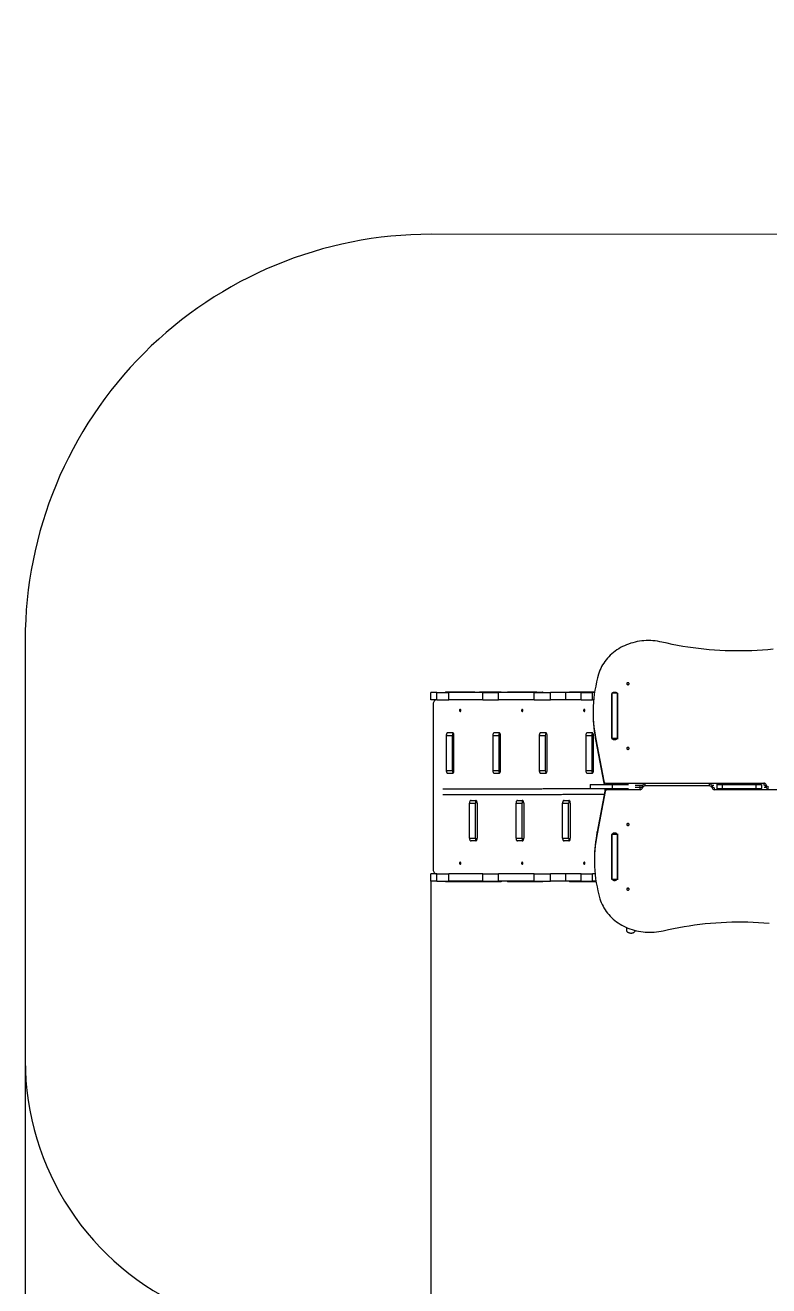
# Model space of a CAD drawing. Header units: millimetres. Extents: x -5136 to 7768, y -7241 to 6389.
# Drawn here: x -5136 to -2386, y 1729 to 6389 of the extents above; entities that cross this region are included whole.
import ezdxf

# ---------------------------------------------------------------- set-up
doc = ezdxf.new("R2010")
doc.units = ezdxf.units.MM
for name, color, linetype in [('DIKOM_ЗОНА', 80, 'Continuous'), ('DIKOM_ОБЪЕКТ', 7, 'Continuous'), ('DIKOM_РАЗМЕР_ОБЪЕКТА', 7, 'Continuous')]:
    doc.layers.add(name, color=color, linetype=linetype)
doc.styles.add('style1', font='arial.ttf', dxfattribs={"width": 0.8})
doc.dimstyles.new('1-50', dxfattribs={"dimtxt": 300, "dimasz": 200, "dimexe": 100, "dimexo": 0, "dimgap": 100, "dimtad": 1, "dimtxsty": 'style1', "dimcen": 200, "dimclrd": 7, "dimclre": 7, "dimclrt": 7, "dimadec": 1, "dimazin": 2, "dimtfac": 1, "dimtmove": 0, "dimatfit": 2, "dimfxl": 0, "dimlwd": 25, "dimlwe": 18, "dimarcsym": 0})

# ---------------------------------------------------------------- blocks, each defined once
blk = doc.blocks.new('*D11')
at = {"layer": 'Defpoints', "color": 0, "transparency": 16777216}
for p in [(-3635.9, 3225.1), (4714.3, -2234.9), (4714.3, -5855.6)]:
    blk.add_point(p, dxfattribs=at)
at = {"layer": 'DIKOM_РАЗМЕР_ОБЪЕКТА', "color": 7, "lineweight": 18, "transparency": 16777216}
for p, q in [((-3635.9, 3225.1), (-3635.9, -5955.6)), ((4714.3, -2234.9), (4714.3, -5955.6))]:
    blk.add_line(p, q, dxfattribs=at)
at = {"layer": 'DIKOM_РАЗМЕР_ОБЪЕКТА', "color": 7, "lineweight": 25, "transparency": 16777216}
blk.add_line((-3435.9, -5855.6), (4514.3, -5855.6), dxfattribs=at)
at = {"layer": 'DIKOM_РАЗМЕР_ОБЪЕКТА', "color": 7, "transparency": 16777216}
for points in [[(-3435.9, -5822.2), (-3435.9, -5888.9), (-3635.9, -5855.6)], [(4514.3, -5822.2), (4514.3, -5888.9), (4714.3, -5855.6)]]:
    blk.add_solid(points, dxfattribs=at)
at = {"layer": 'DIKOM_РАЗМЕР_ОБЪЕКТА', "color": 7, "transparency": 16777216, "insert": (351, -5602.3), "char_height": 300, "attachment_point": 5, "style": 'style1'}
blk.add_mtext('8350', dxfattribs=at)
blk = doc.blocks.new('*D13')
at = {"layer": 'Defpoints', "color": 0, "transparency": 16777216}
for p in [(-5135.9, 3339.1), (6199.1, -1534.9), (6199.1, -7141)]:
    blk.add_point(p, dxfattribs=at)
at = {"layer": 'DIKOM_РАЗМЕР_ОБЪЕКТА', "color": 7, "lineweight": 18, "transparency": 16777216}
for p, q in [((-5135.9, 3339.1), (-5135.9, -7241)), ((6199.1, -1534.9), (6199.1, -7241))]:
    blk.add_line(p, q, dxfattribs=at)
at = {"layer": 'DIKOM_РАЗМЕР_ОБЪЕКТА', "color": 7, "lineweight": 25, "transparency": 16777216}
blk.add_line((-4935.9, -7141), (5999.1, -7141), dxfattribs=at)
at = {"layer": 'DIKOM_РАЗМЕР_ОБЪЕКТА', "color": 7, "transparency": 16777216}
for points in [[(-4935.9, -7107.7), (-4935.9, -7174.3), (-5135.9, -7141)], [(5999.1, -7107.7), (5999.1, -7174.3), (6199.1, -7141)]]:
    blk.add_solid(points, dxfattribs=at)
at = {"layer": 'DIKOM_РАЗМЕР_ОБЪЕКТА', "color": 7, "transparency": 16777216, "insert": (1341, -6887.7), "char_height": 300, "attachment_point": 5, "style": 'style1'}
blk.add_mtext('11350', dxfattribs=at)

msp = doc.modelspace()

# ---------------------------------------------------------------- linework, layer by layer
at = {"layer": 'DIKOM_ЗОНА', "color": 3, "lineweight": 15}
msp.add_lwpolyline([(4955.43, 1559.977, 0.26730996), (4203.99, 2854.599, -0.25722998), (3453.815, 4092.651, 0.39437679), (1995.543, 5530.283, -0.1895016), (985.249, 5959.257, 0.39669442), (-1070.843, 6002.008, -0.18587205), (-2077.06, 5615.239), (-3635.049, 5616.144, 0.41438384), (-5135.921, 4116.145), (-5135.921, 2562.098, 0.29957505), (-4531.344, 1643.599)], format="xyb", dxfattribs=at)
at = {"layer": 'DIKOM_ОБЪЕКТ', "color": 7, "linetype": 'Continuous', "lineweight": 15}
for p, q in [((-3635.921, 3895.1), (-3635.921, 3922.1)), ((-3613.452, 3922.1), (-3635.921, 3922.1)), ((-3613.452, 3895.1), (-3613.452, 3922.1)), ((-3613.452, 3922.1), (-3568.875, 3922.1)), ((-3474.506, 3923.6), (-3580.044, 3923.6)), ((-3568.875, 3895.1), (-3568.875, 3922.1)), ((-3443.31, 3922.1), (-3568.875, 3922.1)), ((-3474.506, 3923.6), (-3452.389, 3923.6)), ((-3455.921, 3923.6), (-3455.921, 3925.1)), ((-3455.921, 3925.1), (-3375.921, 3925.1)), ((-3443.31, 3895.1), (-3443.31, 3922.1)), ((-3443.31, 3922.1), (-3385.69, 3922.1)), ((-3385.69, 3895.1), (-3385.69, 3922.1)), ((-3253.648, 3922.1), (-3385.69, 3922.1)), ((-3375.921, 3925.1), (-3375.921, 3922.1)), ((-3245.075, 3923.6), (-3350.613, 3923.6)), ((-3253.648, 3895.1), (-3253.648, 3922.1)), ((-3253.648, 3922.1), (-3193.84, 3922.1)), ((-3245.075, 3923.6), (-3222.958, 3923.6)), ((-3193.84, 3895.1), (-3193.84, 3922.1)), ((-3136.381, 3922.1), (-3193.84, 3922.1)), ((-3136.381, 3895.1), (-3136.381, 3922.1)), ((-3080.497, 3922.1), (-3136.381, 3922.1)), ((-3030.208, 3923.6), (-3121.183, 3923.6)), ((-3080.497, 3895.1), (-3080.497, 3922.1)), ((-3080.497, 3922.1), (-3037.955, 3922.1)), ((-3037.955, 3895.1), (-3037.955, 3922.1)), ((-3030.433, 3922.1), (-3037.955, 3922.1)), ((-2967.671, 3914.654), (-2967.671, 3755.739)), ((-2945.921, 3919.481), (-2966.921, 3919.481)), ((-2966.921, 3919.481), (-2966.921, 3752.749)), ((-2948.831, 3920.594), (-2964.01, 3920.594)), ((-2954.171, 3922.449), (-2958.671, 3922.449)), ((-2958.671, 3922.449), (-2958.671, 3920.594)), ((-2954.171, 3922.449), (-2954.171, 3920.594)), ((-2945.921, 3919.481), (-2945.921, 3752.749)), ((-2945.171, 3755.739), (-2945.171, 3914.654)), ((-3613.452, 3895.1), (-3635.921, 3895.1)), ((-3627.651, 3875.1), (-3627.651, 3272.1)), ((-3613.452, 3895.1), (-3568.875, 3895.1)), ((-3443.31, 3895.1), (-3568.875, 3895.1)), ((-3443.31, 3895.1), (-3385.69, 3895.1)), ((-3253.648, 3895.1), (-3385.69, 3895.1)), ((-3253.648, 3895.1), (-3193.84, 3895.1)), ((-3136.381, 3895.1), (-3193.84, 3895.1)), ((-3080.497, 3895.1), (-3136.381, 3895.1)), ((-3080.497, 3895.1), (-3037.955, 3895.1)), ((-3033.681, 3895.1), (-3037.955, 3895.1)), ((-2966.921, 3895.1), (-2967.671, 3895.1)), ((-2967.671, 3875.1), (-2966.921, 3875.1)), ((-3035.745, 3850.263), (-3035.745, 3842.763)), ((-3578.897, 3763.6), (-3578.897, 3633.6)), ((-3578.897, 3763.6), (-3556.78, 3763.6)), ((-3555.954, 3773.6), (-3573.161, 3773.6)), ((-3556.78, 3763.6), (-3556.78, 3633.6)), ((-3550.218, 3633.6), (-3550.218, 3763.6)), ((-3406.824, 3763.6), (-3406.824, 3633.6)), ((-3406.824, 3763.6), (-3384.707, 3763.6)), ((-3383.881, 3773.6), (-3401.088, 3773.6)), ((-3384.707, 3763.6), (-3384.707, 3633.6)), ((-3378.145, 3633.6), (-3378.145, 3763.6)), ((-3234.751, 3763.6), (-3234.751, 3633.6)), ((-3234.751, 3763.6), (-3212.634, 3763.6)), ((-3211.808, 3773.6), (-3229.015, 3773.6)), ((-3212.634, 3763.6), (-3212.634, 3633.6)), ((-3206.072, 3633.6), (-3206.072, 3763.6)), ((-3062.678, 3763.6), (-3062.678, 3633.6)), ((-3062.678, 3763.6), (-3040.561, 3763.6)), ((-3039.735, 3773.6), (-3056.942, 3773.6)), ((-3040.561, 3763.6), (-3040.561, 3633.6)), ((-3033.999, 3633.6), (-3033.999, 3763.6)), ((-3025.387, 3750.15), (-2996.094, 3594.371)), ((-3025.387, 3750.15), (-3025.387, 3742.65)), ((-3025.387, 3742.65), (-2996.094, 3586.871)), ((-2945.921, 3752.749), (-2966.921, 3752.749)), ((-2966.921, 3752.749), (-2966.921, 3749.694)), ((-2958.671, 3747.945), (-2954.171, 3747.945)), ((-2945.921, 3752.749), (-2945.921, 3749.694)), ((-3578.897, 3633.6), (-3556.78, 3633.6)), ((-3573.161, 3623.6), (-3555.954, 3623.6)), ((-3406.824, 3633.6), (-3384.707, 3633.6)), ((-3401.088, 3623.6), (-3383.881, 3623.6)), ((-3234.751, 3633.6), (-3212.634, 3633.6)), ((-3229.015, 3623.6), (-3211.808, 3623.6)), ((-3062.678, 3633.6), (-3040.561, 3633.6)), ((-3056.942, 3623.6), (-3039.735, 3623.6)), ((-2996.094, 3594.371), (-2996.094, 3586.871)), ((-3046.193, 3582.594), (-3046.193, 3567.594)), ((-3046.193, 3582.594), (-2965.018, 3582.594)), ((-3046.193, 3567.594), (-2965.018, 3567.594)), ((-2991.135, 3563.307), (-3020.428, 3407.53)), ((-2991.135, 3555.807), (-3020.428, 3400.03)), ((-2991.135, 3555.807), (-2991.135, 3563.307)), ((-2986.224, 3587.103), (-2404.764, 3587.105)), ((-2986.224, 3587.103), (-2986.224, 3582.594)), ((-2981.265, 3563.075), (-2981.265, 3567.594)), ((-2862.04, 3563.075), (-2981.265, 3563.075)), ((-2965.018, 3582.594), (-2965.018, 3567.594)), ((-2965.018, 3582.594), (-2904.701, 3582.594)), ((-2965.018, 3567.594), (-2904.621, 3567.594)), ((-2880.78, 3579.603), (-2852.245, 3579.604)), ((-2862.04, 3570.575), (-2880.729, 3570.575)), ((-2863.22, 3579.603), (-2863.22, 3570.575)), ((-2862.04, 3563.075), (-2862.04, 3570.575)), ((-2853.152, 3569.638), (-2853.152, 3577.138)), ((-2843.278, 3576.931), (-2843.278, 3584.325)), ((-2605.839, 3576.931), (-2843.278, 3576.931)), ((-2605.839, 3576.931), (-2605.839, 3584.326)), ((-2596.872, 3579.604), (-2589.198, 3579.604)), ((-2595.965, 3569.638), (-2595.965, 3577.138)), ((-2595.451, 3579.604), (-2595.451, 3575.511)), ((-2587.077, 3563.075), (-2587.077, 3570.153)), ((-2005.617, 3563.077), (-2587.077, 3563.075)), ((-2579.477, 3567.594), (-2578.361, 3567.594)), ((-2579.45, 3582.594), (-2578.361, 3582.594)), ((-2578.361, 3582.594), (-2578.361, 3567.594)), ((-2578.361, 3582.594), (-2558.317, 3582.594)), ((-2578.361, 3567.594), (-2558.317, 3567.594)), ((-2558.317, 3582.594), (-2558.317, 3567.594)), ((-2558.317, 3582.594), (-2433.524, 3582.594)), ((-2558.317, 3567.594), (-2433.524, 3567.594)), ((-2433.524, 3582.594), (-2433.524, 3567.594)), ((-2433.524, 3582.594), (-2413.48, 3582.594)), ((-2433.524, 3567.594), (-2413.48, 3567.594)), ((-2413.48, 3582.594), (-2413.48, 3567.594)), ((-2413.48, 3582.594), (-2412.389, 3582.594)), ((-2413.48, 3567.594), (-2412.366, 3567.594)), ((-2404.764, 3587.105), (-2404.764, 3580.024)), ((-2394.969, 3570.576), (-2402.625, 3570.576)), ((-2396.391, 3574.669), (-2396.391, 3570.576)), ((-2395.877, 3580.542), (-2395.877, 3573.042)), ((-3492.86, 3383.6), (-3492.86, 3513.6)), ((-3492.86, 3513.6), (-3470.743, 3513.6)), ((-3487.125, 3523.6), (-3469.917, 3523.6)), ((-3470.743, 3383.6), (-3470.743, 3513.6)), ((-3464.181, 3513.6), (-3464.181, 3383.6)), ((-3320.787, 3383.6), (-3320.787, 3513.6)), ((-3320.787, 3513.6), (-3298.67, 3513.6)), ((-3315.052, 3523.6), (-3297.844, 3523.6)), ((-3298.67, 3383.6), (-3298.67, 3513.6)), ((-3292.109, 3513.6), (-3292.109, 3383.6)), ((-3148.714, 3383.6), (-3148.714, 3513.6)), ((-3148.714, 3513.6), (-3126.597, 3513.6)), ((-3142.979, 3523.6), (-3125.771, 3523.6)), ((-3126.597, 3383.6), (-3126.597, 3513.6)), ((-3120.036, 3513.6), (-3120.036, 3383.6)), ((-3020.428, 3400.03), (-3020.428, 3407.53)), ((-2954.171, 3402.235), (-2958.671, 3402.235)), ((-3492.86, 3383.6), (-3470.743, 3383.6)), ((-3469.917, 3373.6), (-3487.125, 3373.6)), ((-3320.787, 3383.6), (-3298.67, 3383.6)), ((-3297.844, 3373.6), (-3315.052, 3373.6)), ((-3148.714, 3383.6), (-3126.597, 3383.6)), ((-3125.771, 3373.6), (-3142.979, 3373.6)), ((-2967.671, 3394.441), (-2967.671, 3235.525)), ((-2966.921, 3400.341), (-2966.921, 3397.088)), ((-2945.921, 3397.088), (-2966.921, 3397.088)), ((-2966.921, 3397.088), (-2966.921, 3230.696)), ((-2945.921, 3400.341), (-2945.921, 3397.088)), ((-2945.921, 3397.088), (-2945.921, 3230.696)), ((-2945.171, 3235.525), (-2945.171, 3394.441)), ((-3030.786, 3307.416), (-3030.786, 3299.916)), ((-2967.671, 3272.1), (-2966.921, 3272.1)), ((-3635.921, 3225.1), (-3635.921, 3252.1)), ((-3613.452, 3252.1), (-3635.921, 3252.1)), ((-3613.452, 3225.1), (-3635.921, 3225.1)), ((-3613.452, 3225.1), (-3613.452, 3252.1)), ((-3613.452, 3252.1), (-3568.875, 3252.1)), ((-3613.452, 3225.1), (-3568.875, 3225.1)), ((-3580.044, 3223.6), (-3474.506, 3223.6)), ((-3568.875, 3225.1), (-3568.875, 3252.1)), ((-3443.31, 3252.1), (-3568.875, 3252.1)), ((-3443.31, 3225.1), (-3568.875, 3225.1)), ((-3474.506, 3223.6), (-3452.389, 3223.6)), ((-3455.921, 3222.1), (-3455.921, 3223.6)), ((-3375.921, 3222.1), (-3455.921, 3222.1)), ((-3443.31, 3225.1), (-3443.31, 3252.1)), ((-3443.31, 3252.1), (-3385.69, 3252.1)), ((-3443.31, 3225.1), (-3385.69, 3225.1)), ((-3385.69, 3225.1), (-3385.69, 3252.1)), ((-3253.648, 3252.1), (-3385.69, 3252.1)), ((-3253.648, 3225.1), (-3385.69, 3225.1)), ((-3375.921, 3225.1), (-3375.921, 3222.1)), ((-3350.613, 3223.6), (-3245.075, 3223.6)), ((-3253.648, 3225.1), (-3253.648, 3252.1)), ((-3253.648, 3252.1), (-3193.84, 3252.1)), ((-3253.648, 3225.1), (-3193.84, 3225.1)), ((-3245.075, 3223.6), (-3222.958, 3223.6)), ((-3193.84, 3225.1), (-3193.84, 3252.1)), ((-3136.381, 3252.1), (-3193.84, 3252.1)), ((-3136.381, 3225.1), (-3193.84, 3225.1)), ((-3136.381, 3225.1), (-3136.381, 3252.1)), ((-3080.497, 3252.1), (-3136.381, 3252.1)), ((-3080.497, 3225.1), (-3136.381, 3225.1)), ((-3121.183, 3223.6), (-3024.787, 3223.6)), ((-3080.497, 3225.1), (-3080.497, 3252.1)), ((-3080.497, 3252.1), (-3037.955, 3252.1)), ((-3080.497, 3225.1), (-3037.955, 3225.1)), ((-3037.955, 3225.1), (-3037.955, 3252.1)), ((-3028.437, 3252.1), (-3037.955, 3252.1)), ((-3025.021, 3225.1), (-3037.955, 3225.1)), ((-2966.921, 3252.1), (-2967.671, 3252.1)), ((-2945.921, 3230.696), (-2966.921, 3230.696)), ((-2966.921, 3230.696), (-2966.921, 3229.625)), ((-2964.01, 3229.583), (-2948.831, 3229.583)), ((-2958.671, 3227.731), (-2958.671, 3229.583)), ((-2958.671, 3227.731), (-2954.171, 3227.731)), ((-2954.171, 3227.731), (-2954.171, 3229.583)), ((-2945.921, 3230.696), (-2945.921, 3229.625))]:
    msp.add_line(p, q, dxfattribs=at)
at = {"layer": 'DIKOM_ОБЪЕКТ', "color": 7, "linetype": 'Continuous', "lineweight": 15, "flags": 128}
for points in [[(-2781.445, 4108.369), (-2789.559, 4110.111), (-2797.754, 4111.544), (-2806.014, 4112.662), (-2814.322, 4113.465), (-2822.663, 4113.951), (-2831.021, 4114.118), (-2839.379, 4113.967), (-2847.722, 4113.497), (-2856.032, 4112.71), (-2864.295, 4111.607), (-2872.493, 4110.191), (-2880.612, 4108.464), (-2888.635, 4106.429), (-2896.547, 4104.09), (-2904.332, 4101.452), (-2911.976, 4098.52), (-2919.463, 4095.3), (-2926.78, 4091.798), (-2933.912, 4088.02), (-2940.845, 4083.974), (-2947.566, 4079.668), (-2954.061, 4075.111), (-2960.319, 4070.31), (-2966.327, 4065.275), (-2972.073, 4060.017), (-2977.546, 4054.544), (-2982.737, 4048.869), (-2987.634, 4043.001), (-2992.228, 4036.952), (-2996.511, 4030.734), (-3000.473, 4024.359), (-3004.108, 4017.839), (-3007.408, 4011.187), (-3010.367, 4004.416), (-3012.98, 3997.538), (-3015.24, 3990.568)], [(-2370.321, 4082.281), (-2389.953, 4080.409), (-2409.622, 4078.847), (-2429.319, 4077.597), (-2449.04, 4076.659), (-2468.778, 4076.034), (-2488.525, 4075.721), (-2508.276, 4075.721), (-2528.023, 4076.034), (-2547.76, 4076.659), (-2567.481, 4077.597), (-2587.179, 4078.847), (-2606.847, 4080.409), (-2626.479, 4082.281), (-2646.068, 4084.465), (-2665.608, 4086.958), (-2685.092, 4089.76), (-2704.513, 4092.87), (-2723.866, 4096.287), (-2743.143, 4100.01), (-2762.338, 4104.038), (-2781.445, 4108.369)], [(-2902.521, 3954.708), (-2902.699, 3955.782), (-2903.219, 3956.768), (-2904.039, 3957.588), (-2905.093, 3958.174), (-2906.294, 3958.48), (-2907.547, 3958.48), (-2908.748, 3958.174), (-2909.802, 3957.588), (-2910.622, 3956.768), (-2911.142, 3955.782), (-2911.321, 3954.708), (-2911.142, 3953.634), (-2910.622, 3952.648), (-2909.802, 3951.828), (-2908.748, 3951.242), (-2907.547, 3950.936), (-2906.294, 3950.936), (-2905.093, 3951.242), (-2904.039, 3951.828), (-2903.219, 3952.648), (-2902.699, 3953.634), (-2902.521, 3954.708)], [(-3616.179, 3895.1), (-3617.812, 3894.897), (-3619.411, 3894.29), (-3620.945, 3893.293), (-3622.381, 3891.925), (-3623.691, 3890.215), (-3624.849, 3888.198), (-3625.83, 3885.913), (-3626.614, 3883.409), (-3627.186, 3880.735), (-3627.534, 3877.947), (-3627.651, 3875.1)], [(-3527.275, 3852.1), (-3526.599, 3852.278), (-3525.982, 3852.795), (-3525.481, 3853.606), (-3525.139, 3854.639), (-3524.987, 3855.802), (-3525.038, 3856.991), (-3525.288, 3858.1), (-3525.714, 3859.033), (-3526.279, 3859.704), (-3526.933, 3860.056), (-3527.617, 3860.056), (-3528.27, 3859.704), (-3528.835, 3859.033), (-3529.262, 3858.1), (-3529.512, 3856.991), (-3529.563, 3855.802), (-3529.411, 3854.639), (-3529.069, 3853.606), (-3528.567, 3852.795), (-3527.951, 3852.278), (-3527.275, 3852.1)], [(-3297.844, 3852.1), (-3297.168, 3852.278), (-3296.552, 3852.795), (-3296.051, 3853.606), (-3295.709, 3854.639), (-3295.556, 3855.802), (-3295.608, 3856.991), (-3295.857, 3858.1), (-3296.284, 3859.033), (-3296.849, 3859.704), (-3297.502, 3860.056), (-3298.186, 3860.056), (-3298.84, 3859.704), (-3299.405, 3859.033), (-3299.831, 3858.1), (-3300.081, 3856.991), (-3300.132, 3855.802), (-3299.98, 3854.639), (-3299.638, 3853.606), (-3299.137, 3852.795), (-3298.521, 3852.278), (-3297.844, 3852.1)], [(-3068.414, 3852.1), (-3067.737, 3852.278), (-3067.121, 3852.795), (-3066.62, 3853.606), (-3066.278, 3854.639), (-3066.126, 3855.802), (-3066.177, 3856.991), (-3066.427, 3858.1), (-3066.853, 3859.033), (-3067.418, 3859.704), (-3068.072, 3860.056), (-3068.756, 3860.056), (-3069.409, 3859.704), (-3069.974, 3859.033), (-3070.401, 3858.1), (-3070.651, 3856.991), (-3070.702, 3855.802), (-3070.549, 3854.639), (-3070.207, 3853.606), (-3069.706, 3852.795), (-3069.09, 3852.278), (-3068.414, 3852.1)], [(-3573.161, 3773.6), (-3574.28, 3773.408), (-3575.356, 3772.839), (-3576.348, 3771.915), (-3577.217, 3770.671), (-3577.93, 3769.156), (-3578.46, 3767.427), (-3578.787, 3765.551), (-3578.897, 3763.6)], [(-3550.218, 3763.6), (-3550.328, 3765.551), (-3550.655, 3767.427), (-3551.185, 3769.156), (-3551.898, 3770.671), (-3552.767, 3771.915), (-3553.759, 3772.839), (-3554.835, 3773.408), (-3555.954, 3773.6)], [(-3401.088, 3773.6), (-3402.207, 3773.408), (-3403.283, 3772.839), (-3404.275, 3771.915), (-3405.144, 3770.671), (-3405.857, 3769.156), (-3406.387, 3767.427), (-3406.714, 3765.551), (-3406.824, 3763.6)], [(-3378.145, 3763.6), (-3378.255, 3765.551), (-3378.582, 3767.427), (-3379.112, 3769.156), (-3379.825, 3770.671), (-3380.694, 3771.915), (-3381.686, 3772.839), (-3382.762, 3773.408), (-3383.881, 3773.6)], [(-3229.015, 3773.6), (-3230.134, 3773.408), (-3231.21, 3772.839), (-3232.202, 3771.915), (-3233.071, 3770.671), (-3233.784, 3769.156), (-3234.314, 3767.427), (-3234.641, 3765.551), (-3234.751, 3763.6)], [(-3206.072, 3763.6), (-3206.182, 3765.551), (-3206.509, 3767.427), (-3207.039, 3769.156), (-3207.752, 3770.671), (-3208.621, 3771.915), (-3209.613, 3772.839), (-3210.689, 3773.408), (-3211.808, 3773.6)], [(-3056.942, 3773.6), (-3058.061, 3773.408), (-3059.137, 3772.839), (-3060.129, 3771.915), (-3060.998, 3770.671), (-3061.711, 3769.156), (-3062.241, 3767.427), (-3062.568, 3765.551), (-3062.678, 3763.6)], [(-3033.999, 3763.6), (-3034.109, 3765.551), (-3034.436, 3767.427), (-3034.966, 3769.156), (-3035.679, 3770.671), (-3036.548, 3771.915), (-3037.54, 3772.839), (-3038.616, 3773.408), (-3039.735, 3773.6)], [(-2902.521, 3715.685), (-2902.699, 3716.759), (-2903.219, 3717.745), (-2904.039, 3718.565), (-2905.093, 3719.151), (-2906.294, 3719.457), (-2907.547, 3719.457), (-2908.748, 3719.151), (-2909.802, 3718.565), (-2910.622, 3717.745), (-2911.142, 3716.759), (-2911.321, 3715.685), (-2911.142, 3714.612), (-2910.622, 3713.625), (-2909.802, 3712.805), (-2908.748, 3712.219), (-2907.547, 3711.913), (-2906.294, 3711.913), (-2905.093, 3712.219), (-2904.039, 3712.805), (-2903.219, 3713.625), (-2902.699, 3714.612), (-2902.521, 3715.685)], [(-3578.897, 3633.6), (-3578.787, 3631.65), (-3578.46, 3629.774), (-3577.93, 3628.045), (-3577.217, 3626.529), (-3576.348, 3625.286), (-3575.356, 3624.362), (-3574.28, 3623.793), (-3573.161, 3623.6)], [(-3555.954, 3623.6), (-3554.835, 3623.793), (-3553.759, 3624.362), (-3552.767, 3625.286), (-3551.898, 3626.529), (-3551.185, 3628.045), (-3550.655, 3629.774), (-3550.328, 3631.65), (-3550.218, 3633.6)], [(-3406.824, 3633.6), (-3406.714, 3631.65), (-3406.387, 3629.774), (-3405.857, 3628.045), (-3405.144, 3626.529), (-3404.275, 3625.286), (-3403.283, 3624.362), (-3402.207, 3623.793), (-3401.088, 3623.6)], [(-3383.881, 3623.6), (-3382.762, 3623.793), (-3381.686, 3624.362), (-3380.694, 3625.286), (-3379.825, 3626.529), (-3379.112, 3628.045), (-3378.582, 3629.774), (-3378.255, 3631.65), (-3378.145, 3633.6)], [(-3234.751, 3633.6), (-3234.641, 3631.65), (-3234.314, 3629.774), (-3233.784, 3628.045), (-3233.071, 3626.529), (-3232.202, 3625.286), (-3231.21, 3624.362), (-3230.134, 3623.793), (-3229.015, 3623.6)], [(-3211.808, 3623.6), (-3210.689, 3623.793), (-3209.613, 3624.362), (-3208.621, 3625.286), (-3207.752, 3626.529), (-3207.039, 3628.045), (-3206.509, 3629.774), (-3206.182, 3631.65), (-3206.072, 3633.6)], [(-3062.678, 3633.6), (-3062.568, 3631.65), (-3062.241, 3629.774), (-3061.711, 3628.045), (-3060.998, 3626.529), (-3060.129, 3625.286), (-3059.137, 3624.362), (-3058.061, 3623.793), (-3056.942, 3623.6)], [(-3039.735, 3623.6), (-3038.616, 3623.793), (-3037.54, 3624.362), (-3036.548, 3625.286), (-3035.679, 3626.529), (-3034.966, 3628.045), (-3034.436, 3629.774), (-3034.109, 3631.65), (-3033.999, 3633.6)], [(-3487.125, 3523.6), (-3488.244, 3523.408), (-3489.32, 3522.839), (-3490.311, 3521.915), (-3491.18, 3520.671), (-3491.894, 3519.156), (-3492.424, 3517.427), (-3492.75, 3515.551), (-3492.86, 3513.6)], [(-3464.181, 3513.6), (-3464.292, 3515.551), (-3464.618, 3517.427), (-3465.148, 3519.156), (-3465.861, 3520.671), (-3466.731, 3521.915), (-3467.722, 3522.839), (-3468.798, 3523.408), (-3469.917, 3523.6)], [(-3315.052, 3523.6), (-3316.171, 3523.408), (-3317.247, 3522.839), (-3318.238, 3521.915), (-3319.107, 3520.671), (-3319.821, 3519.156), (-3320.351, 3517.427), (-3320.677, 3515.551), (-3320.787, 3513.6)], [(-3292.109, 3513.6), (-3292.219, 3515.551), (-3292.545, 3517.427), (-3293.075, 3519.156), (-3293.789, 3520.671), (-3294.658, 3521.915), (-3295.649, 3522.839), (-3296.725, 3523.408), (-3297.844, 3523.6)], [(-3142.979, 3523.6), (-3144.098, 3523.408), (-3145.174, 3522.839), (-3146.165, 3521.915), (-3147.034, 3520.671), (-3147.748, 3519.156), (-3148.278, 3517.427), (-3148.604, 3515.551), (-3148.714, 3513.6)], [(-3120.036, 3513.6), (-3120.146, 3515.551), (-3120.472, 3517.427), (-3121.002, 3519.156), (-3121.716, 3520.671), (-3122.585, 3521.915), (-3123.576, 3522.839), (-3124.652, 3523.408), (-3125.771, 3523.6)], [(-2911.321, 3434.495), (-2911.142, 3433.421), (-2910.622, 3432.435), (-2909.802, 3431.615), (-2908.748, 3431.029), (-2907.547, 3430.723), (-2906.294, 3430.723), (-2905.093, 3431.029), (-2904.039, 3431.615), (-2903.219, 3432.435), (-2902.699, 3433.421), (-2902.521, 3434.495), (-2902.699, 3435.568), (-2903.219, 3436.555), (-2904.039, 3437.375), (-2905.093, 3437.961), (-2906.294, 3438.267), (-2907.547, 3438.267), (-2908.748, 3437.961), (-2909.802, 3437.375), (-2910.622, 3436.555), (-2911.142, 3435.568), (-2911.321, 3434.495)], [(-3492.86, 3383.6), (-3492.75, 3381.65), (-3492.424, 3379.774), (-3491.894, 3378.045), (-3491.18, 3376.529), (-3490.311, 3375.286), (-3489.32, 3374.362), (-3488.244, 3373.793), (-3487.125, 3373.6)], [(-3469.917, 3373.6), (-3468.798, 3373.793), (-3467.722, 3374.362), (-3466.731, 3375.286), (-3465.861, 3376.529), (-3465.148, 3378.045), (-3464.618, 3379.774), (-3464.292, 3381.65), (-3464.181, 3383.6)], [(-3320.787, 3383.6), (-3320.677, 3381.65), (-3320.351, 3379.774), (-3319.821, 3378.045), (-3319.107, 3376.529), (-3318.238, 3375.286), (-3317.247, 3374.362), (-3316.171, 3373.793), (-3315.052, 3373.6)], [(-3297.844, 3373.6), (-3296.725, 3373.793), (-3295.649, 3374.362), (-3294.658, 3375.286), (-3293.789, 3376.529), (-3293.075, 3378.045), (-3292.545, 3379.774), (-3292.219, 3381.65), (-3292.109, 3383.6)], [(-3148.714, 3383.6), (-3148.604, 3381.65), (-3148.278, 3379.774), (-3147.748, 3378.045), (-3147.034, 3376.529), (-3146.165, 3375.286), (-3145.174, 3374.362), (-3144.098, 3373.793), (-3142.979, 3373.6)], [(-3125.771, 3373.6), (-3124.652, 3373.793), (-3123.576, 3374.362), (-3122.585, 3375.286), (-3121.716, 3376.529), (-3121.002, 3378.045), (-3120.472, 3379.774), (-3120.146, 3381.65), (-3120.036, 3383.6)], [(-3627.651, 3272.1), (-3627.534, 3269.254), (-3627.186, 3266.466), (-3626.614, 3263.792), (-3625.83, 3261.288), (-3624.849, 3259.003), (-3623.691, 3256.985), (-3622.381, 3255.275), (-3620.945, 3253.908), (-3619.411, 3252.911), (-3617.812, 3252.304), (-3616.179, 3252.1)], [(-3527.275, 3287.1), (-3526.599, 3287.278), (-3525.982, 3287.795), (-3525.481, 3288.606), (-3525.139, 3289.639), (-3524.987, 3290.802), (-3525.038, 3291.991), (-3525.288, 3293.1), (-3525.714, 3294.033), (-3526.279, 3294.704), (-3526.933, 3295.056), (-3527.617, 3295.056), (-3528.27, 3294.704), (-3528.835, 3294.033), (-3529.262, 3293.1), (-3529.512, 3291.991), (-3529.563, 3290.802), (-3529.411, 3289.639), (-3529.069, 3288.606), (-3528.567, 3287.795), (-3527.951, 3287.278), (-3527.275, 3287.1)], [(-3297.844, 3287.1), (-3297.168, 3287.278), (-3296.552, 3287.795), (-3296.051, 3288.606), (-3295.709, 3289.639), (-3295.556, 3290.802), (-3295.608, 3291.991), (-3295.857, 3293.1), (-3296.284, 3294.033), (-3296.849, 3294.704), (-3297.502, 3295.056), (-3298.186, 3295.056), (-3298.84, 3294.704), (-3299.405, 3294.033), (-3299.831, 3293.1), (-3300.081, 3291.991), (-3300.132, 3290.802), (-3299.98, 3289.639), (-3299.638, 3288.606), (-3299.137, 3287.795), (-3298.521, 3287.278), (-3297.844, 3287.1)], [(-3068.414, 3287.1), (-3067.737, 3287.278), (-3067.121, 3287.795), (-3066.62, 3288.606), (-3066.278, 3289.639), (-3066.126, 3290.802), (-3066.177, 3291.991), (-3066.427, 3293.1), (-3066.853, 3294.033), (-3067.418, 3294.704), (-3068.072, 3295.056), (-3068.756, 3295.056), (-3069.409, 3294.704), (-3069.974, 3294.033), (-3070.401, 3293.1), (-3070.651, 3291.991), (-3070.702, 3290.802), (-3070.549, 3289.639), (-3070.207, 3288.606), (-3069.706, 3287.795), (-3069.09, 3287.278), (-3068.414, 3287.1)], [(-2911.321, 3195.472), (-2911.142, 3194.398), (-2910.622, 3193.412), (-2909.802, 3192.592), (-2908.748, 3192.006), (-2907.547, 3191.7), (-2906.294, 3191.7), (-2905.093, 3192.006), (-2904.039, 3192.592), (-2903.219, 3193.412), (-2902.699, 3194.398), (-2902.521, 3195.472), (-2902.699, 3196.545), (-2903.219, 3197.532), (-2904.039, 3198.352), (-2905.093, 3198.938), (-2906.294, 3199.244), (-2907.547, 3199.244), (-2908.748, 3198.938), (-2909.802, 3198.352), (-2910.622, 3197.532), (-2911.142, 3196.545), (-2911.321, 3195.472)], [(-3010.281, 3159.612), (-3008.02, 3152.641), (-3005.408, 3145.764), (-3002.449, 3138.993), (-2999.148, 3132.341), (-2995.514, 3125.821), (-2991.551, 3119.446), (-2987.268, 3113.228), (-2982.674, 3107.179), (-2977.777, 3101.311), (-2972.587, 3095.636), (-2967.113, 3090.163), (-2961.367, 3084.905), (-2955.359, 3079.87), (-2949.102, 3075.069), (-2942.606, 3070.511), (-2935.885, 3066.205), (-2928.952, 3062.16), (-2921.821, 3058.382), (-2914.504, 3054.88), (-2907.016, 3051.659), (-2899.372, 3048.728), (-2891.587, 3046.09), (-2883.675, 3043.751), (-2875.652, 3041.716), (-2867.534, 3039.989), (-2859.335, 3038.572), (-2851.073, 3037.47), (-2842.762, 3036.683), (-2834.42, 3036.213), (-2826.061, 3036.062), (-2817.704, 3036.229), (-2809.362, 3036.715), (-2801.054, 3037.518), (-2792.794, 3038.636), (-2784.6, 3040.068), (-2776.485, 3041.811)], [(-2776.485, 3041.811), (-2757.378, 3046.142), (-2738.183, 3050.17), (-2718.906, 3053.893), (-2699.554, 3057.31), (-2680.132, 3060.42), (-2660.648, 3063.222), (-2641.109, 3065.715), (-2621.52, 3067.898), (-2601.888, 3069.771), (-2582.22, 3071.333), (-2562.522, 3072.583), (-2542.801, 3073.52), (-2523.063, 3074.146), (-2503.316, 3074.458), (-2483.565, 3074.458), (-2463.818, 3074.146), (-2444.081, 3073.52), (-2424.36, 3072.583), (-2404.662, 3071.333), (-2384.994, 3069.771)]]:
    msp.add_lwpolyline(points, dxfattribs=at)
at = {"layer": 'DIKOM_ОБЪЕКТ', "color": 7, "linetype": 'Continuous', "lineweight": 15}
for centre, radius, start, end in [((-2545.455, 3850.317), 490.273, 163.377355, 191.78907), ((-3579.758, 3919.956), 3.656, 94.482188, 144.080988), ((-3474.792, 3919.956), 3.656, 35.919012, 85.517812), ((-3452.674, 3919.956), 3.656, 35.919012, 85.517812), ((-3350.328, 3919.956), 3.656, 94.482188, 144.080988), ((-3245.361, 3919.956), 3.656, 35.919012, 85.517812), ((-3223.244, 3919.956), 3.656, 35.919012, 85.517812), ((-3120.897, 3919.956), 3.656, 94.482188, 144.080988), ((-2960.71, 3914.626), 6.96, 153.155498, 179.769419), ((-2958.755, 3912.633), 9.816, 89.509115, 126.232388), ((-2954.086, 3912.633), 9.816, 53.767612, 90.490885), ((-2952.131, 3914.626), 6.96, 0.230581, 26.844502), ((-2906.921, 3945.954), 5.064, 81.128852, 98.871148), ((-2960.71, 3907.126), 6.96, 153.155498, 179.769419), ((-2952.131, 3907.126), 6.96, 0.230581, 26.844502), ((-2545.808, 3842.86), 489.937, 180.011351, 191.802464), ((-3544.965, 3764.426), 11.843, 136.099668, 183.996956), ((-3372.892, 3764.426), 11.843, 136.099937, 183.99692), ((-3200.819, 3764.426), 11.843, 136.099668, 183.996956), ((-3028.746, 3764.426), 11.843, 136.099668, 183.996956), ((-2960.71, 3755.767), 6.96, 180.230581, 206.844502), ((-2958.749, 3757.789), 9.845, 235.308498, 270.459447), ((-2954.092, 3757.789), 9.845, 269.540553, 304.691502), ((-2952.131, 3755.767), 6.96, 333.155498, 359.769419), ((-2906.921, 3706.931), 5.064, 81.128852, 98.871148), ((-3544.965, 3632.775), 11.843, 176.003044, 223.900332), ((-3372.892, 3632.775), 11.843, 176.003044, 223.900332), ((-3200.819, 3632.775), 11.843, 176.003044, 223.900332), ((-3028.746, 3632.775), 11.843, 176.00301, 223.900583), ((-2986.716, 3596.771), 9.68, 194.350391, 272.913933), ((-2987.964, 3588.5), 8.292, 191.330118, 225.420329), ((-2983.003, 3561.677), 8.293, 134.478468, 168.667504), ((-2981.757, 3553.407), 9.68, 87.086283, 165.649648), ((-2861.595, 3579.271), 8.707, 267.071064, 345.824301), ((-2861.595, 3571.771), 8.707, 267.071064, 345.824301), ((-2844.2, 3575.103), 9.18, 101.09487, 167.192898), ((-2843.772, 3567.269), 9.675, 87.071064, 165.824301), ((-2605.345, 3574.769), 9.675, 14.175813, 92.928926), ((-2605.345, 3567.269), 9.675, 14.175813, 92.928926), ((-2587.841, 3579.004), 8.335, 192.93591, 262.648759), ((-2587.522, 3571.771), 8.707, 194.175831, 272.929132), ((-2404.319, 3578.409), 8.707, 14.175853, 92.929143), ((-2404.002, 3571.175), 8.337, 12.938781, 82.733028), ((-2386.496, 3582.911), 9.675, 194.175836, 272.928937), ((-2386.496, 3575.411), 9.675, 194.175836, 272.928937), ((-3458.929, 3514.426), 11.843, 136.099668, 183.996956), ((-3286.856, 3514.426), 11.843, 136.099668, 183.996956), ((-3114.783, 3514.426), 11.843, 136.099668, 183.996956), ((-2540.848, 3307.319), 489.938, 168.197543, 179.988649), ((-2958.754, 3392.419), 9.816, 89.509934, 126.192837), ((-2954.087, 3392.419), 9.816, 53.807163, 90.490066), ((-2906.921, 3443.248), 5.064, 261.128181, 278.871819), ((-3458.929, 3382.775), 11.843, 176.003044, 223.900332), ((-3286.856, 3382.775), 11.843, 176.003044, 223.900332), ((-3114.783, 3382.775), 11.843, 176.003044, 223.900332), ((-2540.495, 3299.863), 490.274, 168.210937, 196.622636), ((-2960.71, 3394.413), 6.96, 153.155513, 179.769421), ((-2952.131, 3394.413), 6.96, 0.230579, 26.844487), ((-3579.758, 3227.245), 3.656, 215.919012, 265.517812), ((-3474.792, 3227.245), 3.656, 274.482188, 324.080988), ((-3452.674, 3227.245), 3.656, 274.482188, 324.080988), ((-3350.328, 3227.245), 3.656, 215.919012, 265.517812), ((-3245.361, 3227.245), 3.656, 274.482188, 324.080988), ((-3223.244, 3227.245), 3.656, 274.482188, 324.080988), ((-3120.897, 3227.245), 3.656, 215.919012, 265.517812), ((-2960.71, 3243.053), 6.96, 180.230579, 206.844487), ((-2960.71, 3235.553), 6.96, 180.230579, 206.844487), ((-2958.754, 3237.547), 9.816, 233.807163, 270.490066), ((-2954.087, 3237.547), 9.816, 269.509934, 306.192837), ((-2952.131, 3243.053), 6.96, 333.155513, 359.769421), ((-2952.131, 3235.553), 6.96, 333.155513, 359.769421), ((-2906.921, 3204.225), 5.064, 261.128181, 278.871819)]:
    msp.add_arc(centre, radius, start, end, dxfattribs=at)
for points, knots in [([(-2990.095, 3565.878), (-2992.243, 3565.874), (-2997.106, 3565.866), (-3005.662, 3565.852), (-3015.63, 3565.838), (-3026.511, 3565.822), (-3038.525, 3565.806), (-3051.525, 3565.789), (-3065.305, 3565.772), (-3079.723, 3565.754), (-3094.646, 3565.736), (-3110.046, 3565.718), (-3126.805, 3565.698), (-3144.876, 3565.677), (-3164.133, 3565.655), (-3183.371, 3565.633), (-3202.416, 3565.61), (-3221.09, 3565.589), (-3238.918, 3565.567), (-3255.736, 3565.547), (-3271.477, 3565.527), (-3286.493, 3565.508), (-3300.822, 3565.49), (-3314.519, 3565.472), (-3328.418, 3565.453), (-3342.452, 3565.433), (-3356.577, 3565.413), (-3370.132, 3565.394), (-3386.626, 3565.369), (-3405.677, 3565.341), (-3427.284, 3565.308), (-3448.503, 3565.275), (-3467.199, 3565.246), (-3483.448, 3565.22), (-3497.384, 3565.197), (-3510.737, 3565.175), (-3523.426, 3565.153), (-3535.363, 3565.132), (-3546.4, 3565.112), (-3556.009, 3565.094), (-3564.409, 3565.077), (-3570.391, 3565.065), (-3574.835, 3565.056), (-3578.043, 3565.049), (-3581.495, 3565.041), (-3585.024, 3565.033), (-3588.397, 3565.026), (-3590.51, 3565.021), (-3591.5, 3565.019)], [0, 0, 0, 0, 0.01453368, 0.03289413, 0.05010787, 0.06728058, 0.08445555, 0.1016735, 0.11895614, 0.13599768, 0.15309858, 0.17024334, 0.18740228, 0.20780096, 0.22814707, 0.24843026, 0.26864632, 0.28879038, 0.30886867, 0.32791301, 0.34695768, 0.36600774, 0.38508058, 0.4041918, 0.42335017, 0.44599277, 0.46869477, 0.49144148, 0.51421203, 0.55486394, 0.59547075, 0.63593227, 0.67628654, 0.70560385, 0.73490699, 0.76419247, 0.79345902, 0.82272906, 0.85191677, 0.88063313, 0.90499722, 0.92899299, 0.93895049, 0.95005057, 0.96229532, 0.97568681, 0.98861415, 1, 1, 1, 1]), ([(-3591.441, 3545.218), (-3591.392, 3545.218), (-3590.133, 3545.221), (-3587.765, 3545.227), (-3584.407, 3545.234), (-3581.305, 3545.241), (-3578.369, 3545.247), (-3575.605, 3545.253), (-3573.017, 3545.259), (-3568.475, 3545.268), (-3561.608, 3545.282), (-3551.786, 3545.301), (-3540.72, 3545.322), (-3528.295, 3545.344), (-3514.611, 3545.368), (-3500.096, 3545.392), (-3484.855, 3545.417), (-3469.475, 3545.441), (-3454.109, 3545.465), (-3438.875, 3545.489), (-3423.337, 3545.513), (-3407.594, 3545.537), (-3391.482, 3545.561), (-3374.796, 3545.586), (-3359.155, 3545.609), (-3344.691, 3545.63), (-3331.625, 3545.648), (-3317.991, 3545.666), (-3303.728, 3545.685), (-3288.776, 3545.705), (-3273.072, 3545.725), (-3256.572, 3545.745), (-3239.093, 3545.767), (-3220.737, 3545.788), (-3201.711, 3545.811), (-3182.306, 3545.833), (-3162.711, 3545.856), (-3143.227, 3545.878), (-3124.046, 3545.901), (-3105.36, 3545.923), (-3087.231, 3545.944), (-3071.248, 3545.964), (-3057.373, 3545.981), (-3045.475, 3545.996), (-3034.299, 3546.011), (-3023.939, 3546.025), (-3014.469, 3546.039), (-3005.322, 3546.052), (-2998.624, 3546.063), (-2995.128, 3546.069), (-2994.376, 3546.07)], [0, 0, 0, 0, 0.00057307, 0.01483536, 0.02703521, 0.0384003, 0.04893187, 0.0586312, 0.06749958, 0.07563508, 0.10459378, 0.134081, 0.16410331, 0.19661828, 0.2291215, 0.26164022, 0.29418428, 0.32674475, 0.35637179, 0.38604144, 0.41578899, 0.44561382, 0.47546167, 0.50532219, 0.53515716, 0.55562836, 0.5760534, 0.59642397, 0.6167404, 0.63701125, 0.65725335, 0.67748796, 0.69772169, 0.7183634, 0.73907431, 0.75986061, 0.78071714, 0.80163902, 0.82224022, 0.84286527, 0.86345648, 0.88397221, 0.89945369, 0.91488076, 0.93026256, 0.94561956, 0.96098374, 0.97638345, 0.99492351, 1, 1, 1, 1]), ([(-2912.415, 3054.017), (-2912.415, 3053.836), (-2912.414, 3052.832), (-2912.414, 3051.171), (-2912.413, 3049.026), (-2912.413, 3047.083), (-2912.412, 3045.472), (-2912.411, 3044.328), (-2912.41, 3044.175), (-2912.41, 3044.095)], [0, 0, 0, 0, 0.02577483, 0.14358223, 0.27871915, 0.43198993, 0.60370899, 0.79354457, 1, 1, 1, 1]), ([(-2912.41, 3044.1), (-2912.323, 3043.26), (-2912.139, 3041.471), (-2910.67, 3038.961), (-2908.451, 3036.794), (-2905.718, 3035.152), (-2902.915, 3034.074), (-2899.488, 3033.259), (-2896.224, 3033.014), (-2893.148, 3033.222), (-2891.054, 3033.557), (-2889.042, 3034.064), (-2886.816, 3034.86), (-2884.263, 3036.169), (-2881.772, 3038.237), (-2880.015, 3040.55), (-2879.771, 3042.19), (-2879.692, 3042.726)], [0, 0, 0, 0, 0.05962204, 0.12692262, 0.20150671, 0.27897459, 0.35216269, 0.41460392, 0.52938016, 0.58348301, 0.63395097, 0.68018154, 0.73105742, 0.80213647, 0.88287839, 0.96176063, 1, 1, 1, 1])]:
    msp.add_open_spline(points, degree=3, knots=knots, dxfattribs=at)

# ---------------------------------------------------------------- dimensions: what is measured, and where the dimension line sits
at = {"layer": 'DIKOM_РАЗМЕР_ОБЪЕКТА'}
for base, p1, p2, text, picture, middle in [((6199.116, -7140.991), (-5135.921, 3339.121), (6199.116, -1534.929), '11350', '*D13', (1341.037, -7140.991)), ((4714.314, -5855.576), (-3635.921, 3225.1), (4714.314, -2234.9), '8350', '*D11', (351.043, -5855.576))]:
    dim = msp.add_linear_dim(base=base, p1=p1, p2=p2, text=text, dimstyle='1-50', dxfattribs=at)
    dim.commit()
    dim.dimension.update_dxf_attribs({"geometry": picture, "text_midpoint": middle, "dimtype": 160})

doc.saveas('drawing.dxf')
